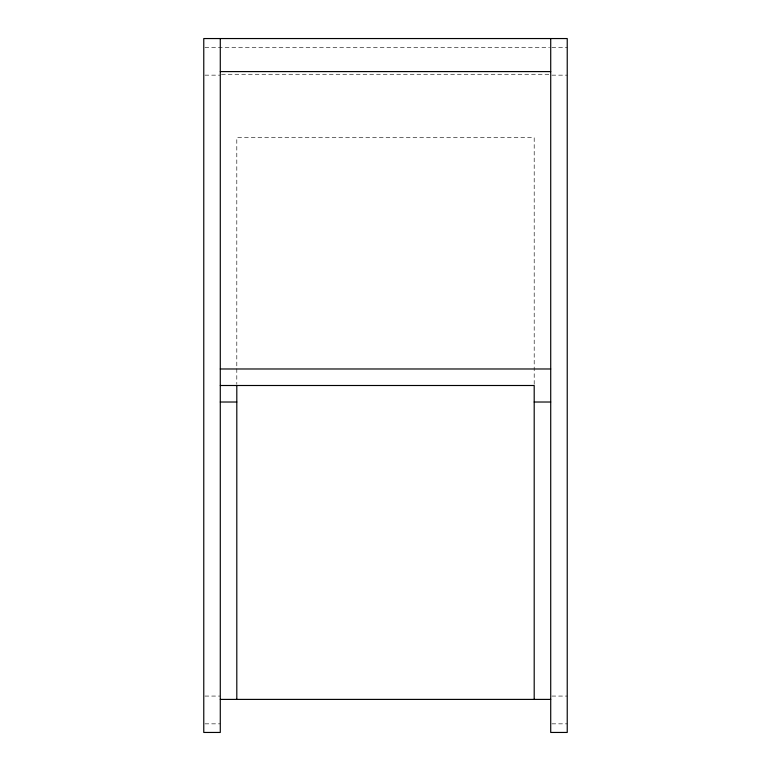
<?xml version="1.0" encoding="UTF-8"?>
<svg xmlns="http://www.w3.org/2000/svg" width="771" height="771" viewBox="0 0 771 771"><rect width="100%" height="100%" fill="white"/><g stroke="black" fill="none" stroke-linecap="round" stroke-linejoin="round"><path stroke-width="0.58" stroke-dasharray="3.85 2.89" d="M204.941 47.388L549.511 47.436M551.891 47.388L567.234 47.388M221.489 74.276L549.511 74.276M204.941 75.153L220.284 75.153M551.891 75.153L567.234 75.153M204.941 696.068L220.284 696.068M551.891 696.068L567.234 696.068M204.941 723.844L220.284 723.844M551.891 723.844L567.234 723.844M534.197 384.295L534.197 137.681L236.803 137.681L236.803 384.295"/><path stroke-width="1.16" d="M220.284 71.597L550.716 71.597M220.284 368.981L550.716 368.981M220.284 385.5L534.197 385.5L534.197 699.403M220.284 402.019L236.803 402.019M534.197 402.019L550.716 402.019M220.284 699.403L550.716 699.403M550.716 38.55L550.716 732.45L567.234 732.45L567.234 38.55L203.766 38.55L203.766 732.45L220.284 732.45L220.284 38.55M236.803 385.461L236.803 699.403"/></g></svg>
